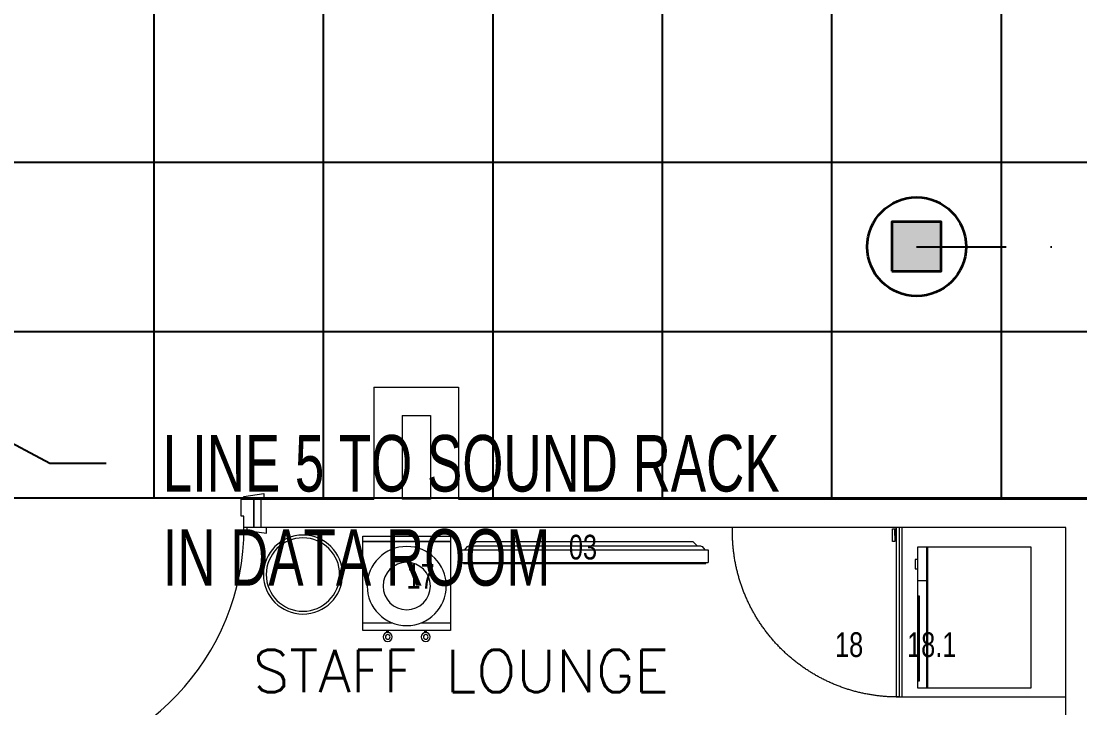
# Model space of a CAD drawing. Header units: inches. Extents: x -12418 to 472786, y -29325 to 19878.
# Drawn here: x 21729 to 25478, y 467 to 2899 of the extents above; entities that cross this region are included whole.
import ezdxf
from ezdxf import colors
from ezdxf.entities.mleader import LeaderData, LeaderLine
from ezdxf.math import Vec2, Vec3

# ---------------------------------------------------------------- set-up
doc = ezdxf.new("R2010")
doc.units = ezdxf.units.IN
doc.header["$LTSCALE"] = 25
doc.header["$MEASUREMENT"] = 0
doc.linetypes.add('00-Ground Floor$0$DASHED', pattern=[0.75, 0.5, -0.25])
doc.linetypes.add('DASHDOT', pattern=[25.4, 12.7, -6.35, 0, -6.35])
doc.layers.get('0').update_dxf_attribs({"color": 8})
for name, color, linetype, lineweight in [('00-Ground Floor$0$72_EGR_BASE_TEXT', 252, 'Continuous', 5), ('00-Ground Floor$0$72_EGR_EQP_TAG', 142, 'Continuous', 5), ('00-Ground Floor$0$LOADING', 253, 'Continuous', 5), ('00-Ground Floor$0$Walls', 251, 'Continuous', 5), ('00-Ground Floor$0$Wooden Joinery', 251, 'Continuous', 5), ('E-LITE-CLNG-CNDT', 6, 'DASHDOT', 35), ('T-DATA-TEXT', 2, 'Continuous', 25), ('T-INTC-CLNG @ 100', 33, 'Continuous', 35), ('T-INTC-DEVC-NUMB', 2, 'Continuous', 25), ('T-SOUN-CLNG-CNDT', 3, 'DASHDOT', 25)]:
    doc.layers.add(name, color=color, linetype=linetype, lineweight=lineweight)
doc.layers.add('00-Ground Floor$0$False Ceiling', color=251, linetype='Continuous')
doc.styles.add('00-Ground Floor$0$SIMPLEX', font='SIMPLEX.shx', dxfattribs={"height": 150})
doc.styles.add('00-Ground Floor$0$X3G_ENTITY_257CFD', font='swisscl.ttf', dxfattribs={"height": 200})
doc.styles.add('DC_Elc_Romans', font='elc_romans.shx', dxfattribs={"width": 0.7})
doc.styles.add('DC_Simplex', font='SIMPLEX.shx', dxfattribs={"width": 0.7})

# ---------------------------------------------------------------- blocks, each defined once
blk = doc.blocks.new('00-Ground Floor$0$A$C72370EFE')
at = {"layer": '00-Ground Floor$0$Wooden Joinery'}
for p, q in [((-0.01, -0.03), (-0.01, -0.07)), ((0, -0.03), (-0.01, -0.03)), ((0.04, -0.03), (0.05, -0.03)), ((0.05, -0.03), (0.05, -0.07)), ((-0.05, -0.07), (-0.05, -0.16)), ((-0.03, -0.07), (-0.03, -0.16)), ((-0.01, -0.04), (-0.02, -0.04)), ((-0.01, -0.06), (-0.02, -0.06)), ((0, -0.07), (-0.01, -0.07)), ((0.04, -0.07), (0.05, -0.07)), ((0.05, -0.04), (0.06, -0.04)), ((0.05, -0.06), (0.06, -0.06)), ((0.07, -0.07), (0.07, -0.16)), ((0.09, -0.07), (0.09, -0.16)), ((-0.01, -0.17), (-0.02, -0.17)), ((-0.01, -0.17), (-0.01, -0.19)), ((0.05, -0.17), (0.06, -0.17)), ((0.05, -0.17), (0.05, -0.19)), ((-0.01, -0.19), (-0.02, -0.19)), ((0.05, -0.19), (0.06, -0.19))]:
    blk.add_line(p, q, dxfattribs=at)
for centre, radius, start, end in [((-0.02, -0.07), 0.03, 90, 180), ((-0.02, -0.07), 0.01, 90, 180), ((0.06, -0.07), 0.03, 0, 90), ((0.06, -0.07), 0.01, 0, 90), ((-0.02, -0.16), 0.03, 180, 270), ((-0.02, -0.16), 0.01, 180, 270), ((0.06, -0.16), 0.01, 270, 0), ((0.06, -0.16), 0.03, 270, 0)]:
    blk.add_arc(centre, radius, start, end, dxfattribs=at)
blk = doc.blocks.new('00-Ground Floor$0$A$C5DAD61B4')
at = {"layer": '00-Ground Floor$0$Wooden Joinery'}
for points in [[(80, 959.1), (80, 969.1), (10, 979.1), (10, 959.1)], [(940, 959.1), (940, 969.1), (1010, 979.1), (1010, 959.1)], [(70, 859.1), (70, 849.1), (0, 839.1), (0, 859.1)], [(120, 859.1), (120, 0), (80, 0), (80, 859.1)], [(950, 859.1), (950, 849.1), (1020, 839.1), (1020, 859.1)]]:
    blk.add_lwpolyline(points, close=True, dxfattribs=at)
for points in [[(45, 859.1), (45, 959.1), (20, 959.1), (20, 859.1), (45, 859.1)], [(45, 859.1), (80, 859.1), (80, 899.1), (90, 899.1), (90, 959.1), (45, 959.1), (45, 859.1)], [(975, 859.1), (940, 859.1), (940, 899.1), (930, 899.1), (930, 959.1), (975, 959.1), (975, 859.1)], [(975, 859.1), (975, 959.1), (1000, 959.1), (1000, 859.1), (975, 859.1)]]:
    blk.add_lwpolyline(points, dxfattribs=at)
blk.add_arc((80, 859.1), 860, 272.666, 0, dxfattribs=at)
at = {"layer": '00-Ground Floor$0$Wooden Joinery', "xscale": 999.9999999998854, "yscale": 999.9999999998854, "zscale": 999.9999999998854, "rotation": 180}
blk.add_blockref('00-Ground Floor$0$A$C72370EFE', (120, 0), dxfattribs=at)
blk = doc.blocks.new('00-Ground Floor$0$DM15862C-P')
at = {"lineweight": 0}
for p, q in [((-0.3835, 0), (-0.3983, -0.0149)), ((0.3835, 0), (-0.3835, 0)), ((0.3835, 0), (0.3983, -0.0149)), ((-0.4367, -0.0287), (-0.4367, -0.0734)), ((0.4365, -0.0287), (-0.4367, -0.0287)), ((-0.4157, -0.0175), (-0.4256, -0.0287)), ((0.41, -0.0149), (-0.4099, -0.0149)), ((0.4157, -0.0175), (0.4254, -0.0287)), ((0.4365, -0.0287), (0.4365, -0.0734)), ((0.4365, -0.0734), (-0.4367, -0.0734)), ((-0.4291, -0.078), (-0.4291, -0.0734)), ((0.429, -0.078), (0.429, -0.0734)), ((0.429, -0.078), (-0.4291, -0.078))]:
    blk.add_line(p, q, dxfattribs=at)
for points in [[(-0.4099, -0.0149), (-0.4121, -0.0149), (-0.4141, -0.0158), (-0.4157, -0.0175)], [(0.4157, -0.0175), (0.4141, -0.0158), (0.4121, -0.0149), (0.41, -0.0149)]]:
    blk.add_open_spline(points, degree=3, dxfattribs=at)
blk = doc.blocks.new('00-Ground Floor$0$WATER DISPENSER1')
at = {"layer": '00-Ground Floor$0$LOADING'}
for p, q in [((39.296, -0.3448), (39.1904, -0.3448)), ((39.5004, -0.3448), (39.3949, -0.3448))]:
    blk.add_line(p, q, dxfattribs=at)
blk.add_lwpolyline([(39.5004, -0.6333), (39.5004, -0.3183), (39.1904, -0.3183), (39.1904, -0.6333), (39.5004, -0.6333)], dxfattribs=at)
for points in [[(39.2749, -0.3183), (39.278, -0.3183), (39.278, -0.3118), (39.2749, -0.3118)], [(39.281, -0.3183), (39.278, -0.3183), (39.278, -0.3118), (39.281, -0.3118)], [(39.4098, -0.3183), (39.4129, -0.3183), (39.4129, -0.3118), (39.4098, -0.3118)], [(39.416, -0.3183), (39.4129, -0.3183), (39.4129, -0.3118), (39.416, -0.3118)], [(39.5004, -0.6333), (39.1904, -0.6333), (39.1904, -0.6529), (39.5004, -0.6529)]]:
    blk.add_lwpolyline(points, close=True, dxfattribs=at)
for centre, radius in [((39.278, -0.2956), 0.0161), ((39.278, -0.2956), 0.00834), ((39.4129, -0.2956), 0.0161), ((39.4129, -0.2956), 0.00834), ((39.3454, -0.4758), 0.14), ((39.3454, -0.4758), 0.084)]:
    blk.add_circle(centre, radius, dxfattribs=at)
blk = doc.blocks.new('00-Ground Floor$0$WM00001-P')
at = {"layer": '00-Ground Floor$0$LOADING'}
for radius in [0.14, 0.13]:
    blk.add_circle((0, 0), radius, dxfattribs=at)
blk = doc.blocks.new('00-Ground Floor$0$MICROWAVE')
at = {"layer": '00-Ground Floor$0$LOADING'}
for p, q in [((35.6435, -3.5463), (35.6435, -3.9463)), ((36.1435, -3.5463), (35.6435, -3.5463)), ((35.6883, -3.5368), (35.7218, -3.5368)), ((35.6883, -3.5463), (35.6883, -3.5368)), ((35.7218, -3.5463), (35.6883, -3.5463)), ((35.7218, -3.5368), (35.7218, -3.5463)), ((35.7624, -3.5463), (35.7624, -3.5771)), ((35.818, -3.5463), (36.1181, -3.5463)), ((35.818, -3.5523), (35.818, -3.5463)), ((36.1181, -3.5523), (35.818, -3.5523)), ((36.1181, -3.5463), (36.1181, -3.5523)), ((36.1435, -3.9463), (36.1435, -3.5463)), ((35.6435, -3.5771), (36.1435, -3.5771)), ((35.6435, -3.5783), (36.1435, -3.5783)), ((35.6435, -3.5796), (36.1435, -3.5796)), ((35.6435, -3.5808), (36.1435, -3.5808)), ((35.6435, -3.9463), (36.1435, -3.9463))]:
    blk.add_line(p, q, dxfattribs=at)
blk = doc.blocks.new('00-Ground Floor$0$UNDER COUNTER FRIDGE')
at = {"layer": '00-Ground Floor$0$LOADING', "ltscale": 10}
blk.add_line((35.575, -3.49), (35.575, -2.89), dxfattribs=at)
at = {"layer": '00-Ground Floor$0$LOADING'}
for p, q in [((35.575, -3.47), (36.175, -3.47)), ((35.575, -4.07), (35.575, -3.47)), ((35.575, -3.48), (36.175, -3.48)), ((36.175, -3.47), (36.175, -4.07)), ((35.575, -3.49), (36.175, -3.49)), ((36.175, -4.07), (35.575, -4.07))]:
    blk.add_line(p, q, dxfattribs=at)
for points in [[(35.58, -3.4648), (35.6243, -3.4648), (35.6243, -3.4564), (35.58, -3.4564)], [(35.58, -3.47), (35.6031, -3.47), (35.6031, -3.4648), (35.58, -3.4648)]]:
    blk.add_lwpolyline(points, close=True, dxfattribs=at)
at = {"layer": '00-Ground Floor$0$LOADING', "linetype": '00-Ground Floor$0$DASHED', "ltscale": 10}
blk.add_arc((35.5899, -3.475), 0.5852, 359.5104, 91.4525, dxfattribs=at)
blk = doc.blocks.new('00-Ground Floor$0$A$Ce9e1c4c3')
at = {"layer": '00-Ground Floor$0$False Ceiling', "color": 254, "linetype": 'Continuous'}
for p, q in [((-77800, 1209.6), (-77800, 9172.6)), ((-77200, 1209.6), (-77200, 9172.6)), ((-76600, 1209.6), (-76600, 9172.6)), ((-76000, 1209.6), (-76000, 9172.6)), ((-75400, 1209.6), (-75400, 9172.6)), ((-74800, 1209.6), (-74800, 9172.6)), ((-79752.1, 2400), (-69822.1, 2400)), ((-79752.1, 1800), (-69822.1, 1800))]:
    blk.add_line(p, q, dxfattribs=at)
at = {"layer": '00-Ground Floor$0$False Ceiling', "color": 254}
blk.add_line((-69822.1, 1209.6, 0), (-79752.1, 1209.6, 0), dxfattribs=at)
blk = doc.blocks.new('00-Ground Floor')
at = {"layer": '00-Ground Floor$0$Walls'}
for p, q in [((22977.9, 1602.6, 0), (22977.9, 1205.7, 0)), ((22977.9, 1602.6, 0), (23277.9, 1602.6, 0)), ((23277.9, 1602.6, 0), (23277.9, 1205.7, 0)), ((23077.9, 1502.6, 0), (23077.9, 1205.7, 0)), ((23077.9, 1502.6, 0), (23177.9, 1502.6, 0)), ((23177.9, 1502.6, 0), (23177.9, 1205.7, 0)), ((22577.9, 1205.7, 0), (22977.9, 1205.7, 0)), ((22577.9, 1205.7, 0), (22577.9, 1105.7, 0)), ((23177.9, 1205.7, 0), (23077.9, 1205.7, 0)), ((23277.9, 1205.7, 0), (26820.6, 1205.7)), ((25427.9, 1105.7, 0), (22577.9, 1105.7, 0)), ((25427.9, -847.4, 0), (25427.9, 1105.7, 0))]:
    blk.add_line(p, q, dxfattribs=at)
at = {"layer": '00-Ground Floor$0$False Ceiling', "color": 254}
blk.add_blockref('00-Ground Floor$0$A$Ce9e1c4c3', (100000, 0), dxfattribs=at)
at = {"layer": '00-Ground Floor$0$LOADING', "xscale": -1000, "yscale": 1000, "zscale": 1000}
for name, p, rotation in [('00-Ground Floor$0$UNDER COUNTER FRIDGE', (21357.9, 36680.7, 0), 90.00000000000007), ('00-Ground Floor$0$WATER DISPENSER1', (-16251.2, 422.7), 180), ('00-Ground Floor$0$MICROWAVE', (21357.9, 36680.7, 0), 90.00000000000007)]:
    blk.add_blockref(name, p, dxfattribs=dict(at, rotation=rotation))
at = {"layer": '00-Ground Floor$0$LOADING', "extrusion": (-2.24546e-18, -2.24019e-05, -1), "xscale": 1000, "yscale": 1000, "zscale": 1000, "rotation": 270}
blk.add_blockref('00-Ground Floor$0$WM00001-P', (-22726.7, 939.2, 0), dxfattribs=at)
at = {"layer": '00-Ground Floor$0$LOADING', "xscale": -1000, "yscale": 1000, "zscale": 1000}
blk.add_blockref('00-Ground Floor$0$DM15862C-P', (23724.5, 1055.7, 0), dxfattribs=at)
at = {"layer": '00-Ground Floor$0$Wooden Joinery'}
blk.add_blockref('00-Ground Floor$0$A$C5DAD61B4', (21577.9, 246.6, 0), dxfattribs=at)
at = {"layer": '00-Ground Floor$0$72_EGR_BASE_TEXT', "insert": (23285.9, 672.2), "char_height": 150, "attachment_point": 2, "style": '00-Ground Floor$0$SIMPLEX'}
blk.add_mtext('STAFF LOUNGE', dxfattribs=at)
at = {"layer": '00-Ground Floor$0$72_EGR_EQP_TAG', "char_height": 87.47, "attachment_point": 2, "style": '00-Ground Floor$0$X3G_ENTITY_257CFD'}
for s, insert in [('03', (23718.4, 1080, 0)), ('17', (23143.2, 976.2, 0)), ('18', (24660.9, 734.8, 0)), ('18.1', (24953.5, 734.8, 0))]:
    blk.add_mtext(s, dxfattribs=dict(at, insert=insert))
blk = doc.blocks.new('DC_PA-CL-Speaker')
blk.add_hatch(color=256).paths.add_polyline_path([(-0.883, -0.87), (0.865, -0.87), (0.865, 0.878), (-0.883, 0.878)])
blk.add_lwpolyline([(-0.883, -0.87), (0.865, -0.87), (0.865, 0.878), (-0.883, 0.878)], close=True)
blk.add_circle((0, 0), 1.75)
at = {"layer": 'T-INTC-DEVC-NUMB', "style": 'DC_Simplex', "width": 0.7}
blk.add_attdef('DC_CONTROL', (3.364, 2.471), '', height=2, rotation=360, dxfattribs=at)
blk = doc.blocks.new('DC_Arrow-ArrowEllipse')
at = {"color": 0}
blk.add_ellipse((0, 0), major_axis=(0.4, 0), ratio=0.4, dxfattribs=at)
at = {"color": 0, "ltscale": 0.5}
blk.add_solid([(-1.4, 0.167), (-0.4, 0), (-1.4, -0.167)], dxfattribs=at)

msp = doc.modelspace()

# ---------------------------------------------------------------- linework, layer by layer
at = {"layer": 'T-SOUN-CLNG-CNDT'}
msp.add_lwpolyline([(24900, 2100), (29025, 2100, 0.414214), (29100, 2175), (29100, 2700)], format="xyb", dxfattribs=at)

# ---------------------------------------------------------------- block references
at = {"layer": 'E-LITE-CLNG-CNDT'}
msp.add_blockref('00-Ground Floor', (0, 0), dxfattribs=at)
at = {"layer": 'T-INTC-CLNG @ 100', "xscale": 100, "yscale": 100, "zscale": 100}
msp.add_blockref('DC_PA-CL-Speaker', (24900, 2100), dxfattribs=at)

# ---------------------------------------------------------------- leaders
at = {"layer": 'T-DATA-TEXT'}
ml = msp.add_multileader_mtext('Standard', dxfattribs=at)
ml.set_content('LINE 5 TO SOUND RACK\\PIN DATA ROOM  ', color=256, style='DC_Elc_Romans')
ml.set_leader_properties(color=45)
ml.set_arrow_properties(name='DC_Arrow-ArrowEllipse')
ml.build(insert=Vec2(0, 0))
ml.multileader.update_dxf_attribs({"dogleg_length": 2, "arrow_head_size": 200, "scale": 100})
ctx = ml.context
ctx.base_point, ctx.scale, ctx.char_height, ctx.arrow_head_size, ctx.landing_gap_size, ctx.plane_origin = Vec3(22029.8, 1333.2), 100, 200, 200, 200, Vec3(33895.9, 8211.3)
notes = []
notes.append((ctx, [(0, (1, 1, 0), (21829.8, 1333.2), (1, 0), 200, [(0, [(20977.4, 1791.7)], 0, [])])]))
ctx.mtext.insert, ctx.mtext.width, ctx.mtext.flow_direction = Vec3(22229.8, 1433.2), 2820.295, 5
for ctx, leaders in notes:
    for number, flags, end, landing, length, lines in leaders:
        leader = LeaderData()
        leader.index, (leader.has_last_leader_line, leader.has_dogleg_vector, leader.attachment_direction) = number, flags
        leader.last_leader_point, leader.dogleg_vector, leader.dogleg_length = Vec3(end), Vec3(landing), length
        for number, points, colour, breaks in lines:
            line = LeaderLine()
            line.index, line.vertices, line.color, line.breaks = number, Vec3.list(points), colors.encode_raw_color(colour), breaks
            leader.lines.append(line)
        ctx.leaders.append(leader)

doc.saveas('drawing.dxf')
